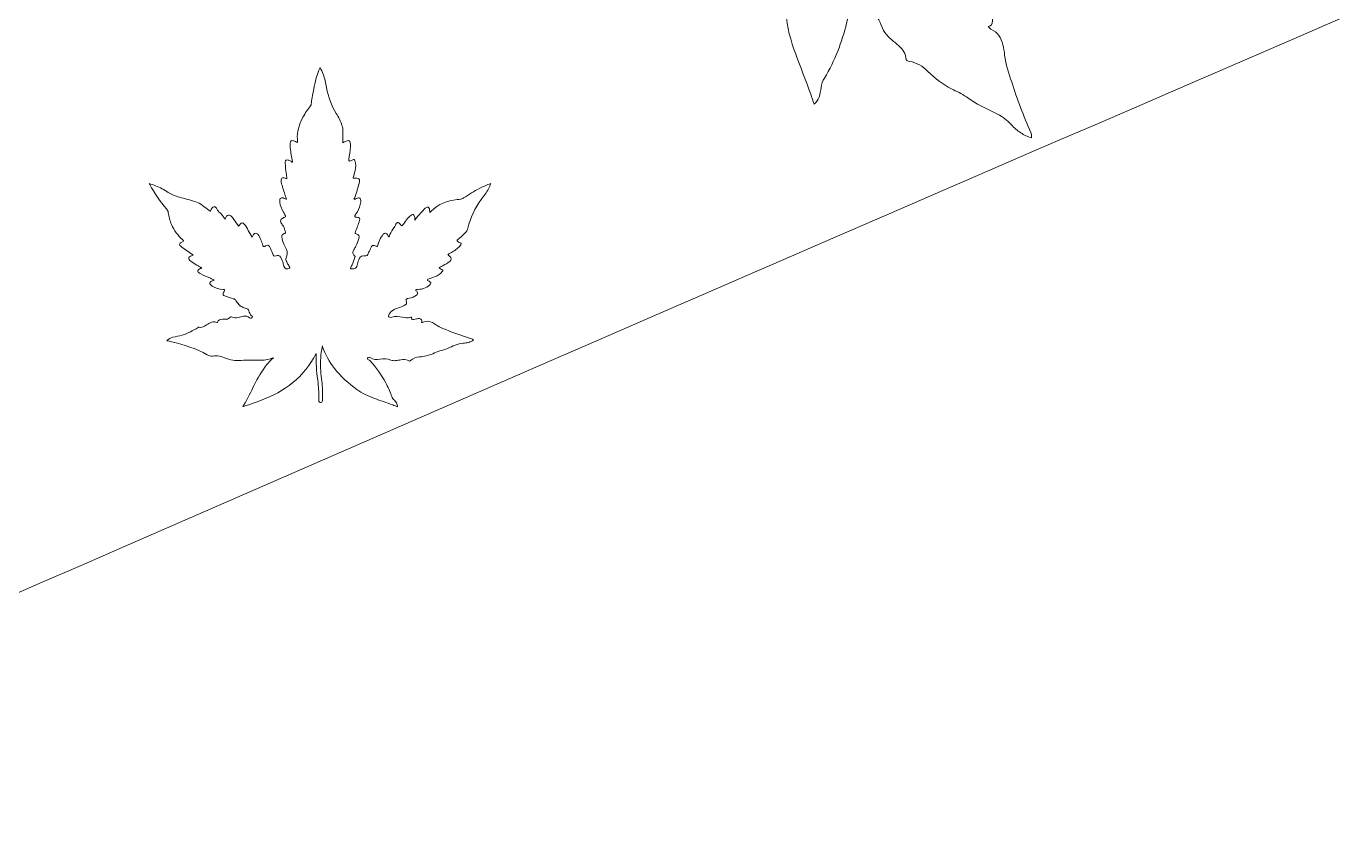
# Model space of a CAD drawing. Extents: x 435 to 1530, y -1168 to -753.
# Drawn here: x 1310.47 to 1355.92, y -856.77 to -828.6 of the extents above; entities that cross this region are included whole.
import ezdxf

# ---------------------------------------------------------------- set-up
doc = ezdxf.new("R2010")
doc.units = 0
doc.header["$MEASUREMENT"] = 0
doc.layers.add('katman 1', color=7, linetype='Continuous')

# ---------------------------------------------------------------- blocks, each defined once
blk = doc.blocks.new('block 2')
at = {"layer": 'katman 1', "lineweight": 0}
for points, knots in [([(1521.388, -755.33), (1431.564, -780.586), (1338.109, -803.653), (1249.27, -829.242), (1249.27, -829.242), (1108.792, -867.432), (1108.792, -867.432), (1108.792, -867.432), (828.002, -943.638), (828.002, -943.638), (767.648, -959.941), (664.507, -997.103), (609.731, -954.091), (568.265, -921.435), (567.624, -868.624), (583.802, -820.334), (587.509, -809.206), (591.359, -798.361), (596.462, -787.973), (596.462, -787.973), (611.609, -758.022), (611.609, -758.022), (606.84, -761.249), (568.366, -806.501), (561.392, -814.627), (548.887, -829.242), (538.776, -843.348), (527.478, -858.154), (486.342, -912.093), (435.301, -1017.025), (480.934, -1082.877), (539.989, -1168.102), (671.319, -1122.98), (755.776, -1087.256), (755.776, -1087.256), (1013.682, -976.161), (1013.682, -976.161), (1071.206, -951.778), (1127.853, -927.664), (1185.462, -902.274), (1214.286, -889.598), (1242.196, -878.038), (1271.06, -865.408), (1327.008, -840.889), (1387.531, -814.518), (1443.373, -791.269), (1450.985, -788.124), (1525.209, -755.426), (1530.031, -754.329), (1527.61, -752.993), (1524.6, -754.419), (1521.388, -755.33)], [0, 0, 0, 0, 1, 1, 1, 2, 2, 2, 3, 3, 3, 4, 4, 4, 5, 5, 5, 6, 6, 6, 7, 7, 7, 8, 8, 8, 9, 9, 9, 10, 10, 10, 11, 11, 11, 12, 12, 12, 13, 13, 13, 14, 14, 14, 15, 15, 15, 16, 16, 16, 17, 17, 17, 17]), ([(1354.892, -825.988), (1354.569, -826.059), (1354.241, -826.085), (1353.912, -826.1), (1353.101, -826.137), (1352.339, -826.353), (1351.615, -826.712), (1351.469, -826.784), (1351.316, -826.801), (1351.16, -826.778), (1350.928, -826.743), (1350.692, -826.739), (1350.462, -826.689), (1350.362, -826.667), (1350.324, -826.711), (1350.34, -826.814), (1350.349, -826.868), (1350.37, -826.919), (1350.388, -826.971), (1350.416, -827.054), (1350.391, -827.098), (1350.304, -827.111), (1350.199, -827.127), (1350.094, -827.11), (1349.989, -827.096), (1349.716, -827.06), (1349.455, -826.974), (1349.201, -826.869), (1349.172, -826.856), (1349.142, -826.845), (1349.109, -826.831), (1349.106, -826.904), (1349.105, -826.972), (1349.098, -827.039), (1349.079, -827.221), (1348.987, -827.297), (1348.806, -827.277), (1348.607, -827.255), (1348.425, -827.175), (1348.243, -827.101), (1348.149, -827.063), (1348.056, -827.023), (1347.966, -826.979), (1347.914, -826.953), (1347.905, -826.975), (1347.902, -827.019), (1347.899, -827.082), (1347.924, -827.139), (1347.943, -827.197), (1347.977, -827.306), (1347.961, -827.331), (1347.847, -827.338), (1347.62, -827.354), (1347.414, -827.281), (1347.22, -827.173), (1347.057, -827.083), (1346.898, -826.987), (1346.736, -826.895), (1346.714, -826.883), (1346.691, -826.855), (1346.659, -826.878), (1346.625, -826.902), (1346.62, -826.936), (1346.629, -826.972), (1346.641, -827.023), (1346.66, -827.072), (1346.674, -827.123), (1346.699, -827.215), (1346.672, -827.255), (1346.574, -827.262), (1346.399, -827.276), (1346.235, -827.234), (1346.08, -827.153), (1345.909, -827.063), (1345.767, -826.936), (1345.631, -826.801), (1345.588, -826.758), (1345.546, -826.715), (1345.498, -826.667), (1345.486, -826.741), (1345.483, -826.808), (1345.459, -826.872), (1345.416, -826.99), (1345.348, -827.033), (1345.23, -826.996), (1345.043, -826.937), (1344.859, -826.876), (1344.716, -826.722), (1344.557, -826.553), (1344.428, -826.576), (1344.319, -826.782), (1344.285, -826.845), (1344.25, -826.851), (1344.189, -826.837), (1343.982, -826.788), (1343.807, -826.674), (1343.628, -826.568), (1343.491, -826.486), (1343.352, -826.406), (1343.196, -826.363), (1343.021, -826.314), (1342.849, -826.326), (1342.678, -826.381), (1342.633, -826.396), (1342.626, -826.42), (1342.636, -826.46), (1342.655, -826.534), (1342.695, -826.6), (1342.758, -826.634), (1343.014, -826.774), (1343.146, -827.014), (1343.274, -827.257), (1343.374, -827.446), (1343.488, -827.622), (1343.686, -827.723), (1343.702, -827.731), (1343.706, -827.74), (1343.704, -827.759), (1343.696, -827.848), (1343.669, -827.879), (1343.593, -827.877), (1343.669, -827.983), (1343.743, -828.087), (1343.859, -828.152), (1343.895, -828.172), (1343.93, -828.197), (1343.961, -828.223), (1344.022, -828.274), (1344.068, -828.334), (1344.063, -828.42), (1344.056, -828.537), (1344.017, -828.588), (1343.905, -828.617), (1343.937, -828.649), (1343.966, -828.682), (1344.005, -828.701), (1344.236, -828.813), (1344.36, -829.005), (1344.421, -829.246), (1344.451, -829.366), (1344.469, -829.487), (1344.482, -829.609), (1344.515, -829.933), (1344.63, -830.235), (1344.728, -830.542), (1344.917, -831.139), (1345.137, -831.726), (1345.392, -832.299), (1345.415, -832.353), (1345.417, -832.372), (1345.414, -832.479), (1345.278, -832.445), (1345.157, -832.383), (1345.043, -832.307), (1344.924, -832.227), (1344.815, -832.135), (1344.719, -832.029), (1344.579, -831.874), (1344.416, -831.746), (1344.228, -831.658), (1343.855, -831.483), (1343.488, -831.298), (1343.15, -831.059), (1342.991, -830.946), (1342.81, -830.868), (1342.636, -830.78), (1342.328, -830.624), (1342.062, -830.411), (1341.815, -830.172), (1341.634, -829.997), (1341.429, -829.861), (1341.17, -829.827), (1341.101, -829.818), (1341.058, -829.785), (1341.049, -829.7), (1341.027, -829.493), (1340.89, -829.354), (1340.74, -829.228), (1340.636, -829.14), (1340.527, -829.059), (1340.43, -828.963), (1340.345, -828.878), (1340.281, -828.78), (1340.236, -828.669), (1340.132, -828.409), (1340, -828.16), (1339.764, -828.001), (1339.522, -827.837), (1339.413, -827.615), (1339.378, -827.339), (1339.371, -827.279), (1339.354, -827.227), (1339.278, -827.222), (1339.164, -827.214), (1339.128, -827.259), (1339.166, -827.367), (1339.181, -827.408), (1339.196, -827.447), (1339.189, -827.494), (1339.082, -828.17), (1338.931, -828.834), (1338.679, -829.473), (1338.552, -829.796), (1338.402, -830.107), (1338.22, -830.403), (1338.157, -830.506), (1338.119, -830.616), (1338.101, -830.734), (1338.083, -830.847), (1338.072, -830.961), (1338.033, -831.069), (1337.998, -831.165), (1337.944, -831.245), (1337.856, -831.31), (1337.817, -831.192), (1337.781, -831.076), (1337.742, -830.962), (1337.581, -830.496), (1337.386, -830.043), (1337.22, -829.579), (1337.051, -829.109), (1336.91, -828.632), (1336.881, -828.13), (1336.837, -827.351), (1336.851, -826.575), (1337.011, -825.808), (1337.141, -825.184), (1337.365, -824.597), (1337.712, -824.06), (1337.72, -824.047), (1337.727, -824.033), (1337.74, -824.009), (1337.578, -824.095), (1337.432, -824.186), (1337.288, -824.28), (1336.846, -824.57), (1336.438, -824.903), (1336.065, -825.276), (1335.885, -825.456), (1335.714, -825.645), (1335.536, -825.827), (1335.237, -826.135), (1334.913, -826.414), (1334.576, -826.679), (1334.489, -826.747), (1334.422, -826.736), (1334.363, -826.651), (1334.327, -826.599), (1334.327, -826.548), (1334.372, -826.502), (1334.397, -826.477), (1334.424, -826.454), (1334.451, -826.432), (1334.776, -826.167), (1335.077, -825.875), (1335.369, -825.573), (1335.823, -825.103), (1336.261, -824.616), (1336.767, -824.198), (1336.836, -824.141), (1336.904, -824.083), (1336.973, -824.026), (1336.744, -824.073), (1336.516, -824.118), (1336.287, -824.151), (1335.331, -824.287), (1334.395, -824.198), (1333.473, -823.921), (1332.638, -823.671), (1331.864, -823.288), (1331.116, -822.846), (1330.871, -822.701), (1330.63, -822.548), (1330.392, -822.393), (1330.383, -822.387), (1330.375, -822.38), (1330.357, -822.366), (1330.398, -822.36), (1330.429, -822.355), (1330.461, -822.35), (1331.033, -822.262), (1331.592, -822.113), (1332.155, -821.981), (1332.735, -821.845), (1333.317, -821.729), (1333.916, -821.718), (1334.162, -821.713), (1334.407, -821.729), (1334.671, -821.761), (1334.588, -821.715), (1334.522, -821.68), (1334.458, -821.641), (1334.179, -821.471), (1333.96, -821.237), (1333.763, -820.983), (1333.507, -820.654), (1333.238, -820.336), (1332.95, -820.033), (1332.65, -819.717), (1332.416, -819.362), (1332.284, -818.943), (1332.229, -818.767), (1332.158, -818.597), (1332.055, -818.442), (1332.011, -818.376), (1331.964, -818.311), (1331.901, -818.262), (1331.745, -818.142), (1331.657, -817.981), (1331.624, -817.792), (1331.452, -816.831), (1331.058, -815.952), (1330.637, -815.083), (1330.587, -814.98), (1330.532, -814.878), (1330.476, -814.769), (1330.669, -814.776), (1330.831, -814.843), (1330.975, -814.954), (1331.161, -815.097), (1331.335, -815.254), (1331.532, -815.383), (1331.91, -815.628), (1332.319, -815.807), (1332.749, -815.936), (1332.779, -815.946), (1332.806, -815.955), (1332.823, -815.985), (1332.894, -816.11), (1333.007, -816.183), (1333.137, -816.232), (1333.264, -816.28), (1333.394, -816.319), (1333.523, -816.363), (1333.731, -816.433), (1333.895, -816.55), (1333.961, -816.772), (1333.969, -816.796), (1333.979, -816.797), (1333.999, -816.791), (1334.176, -816.737), (1334.303, -816.817), (1334.414, -816.945), (1334.479, -817.02), (1334.536, -817.1), (1334.607, -817.169), (1334.688, -817.248), (1334.78, -817.295), (1334.896, -817.285), (1334.949, -817.281), (1334.988, -817.304), (1334.998, -817.357), (1335.032, -817.542), (1335.151, -817.663), (1335.294, -817.768), (1335.404, -817.849), (1335.519, -817.921), (1335.62, -818.013), (1335.749, -818.129), (1335.823, -818.269), (1335.822, -818.446), (1335.822, -818.49), (1335.823, -818.539), (1335.873, -818.557), (1335.932, -818.579), (1335.99, -818.56), (1336.046, -818.54), (1336.065, -818.533), (1336.052, -818.518), (1336.047, -818.507), (1336.005, -818.408), (1336.033, -818.318), (1336.083, -818.231), (1336.116, -818.174), (1336.151, -818.119), (1336.183, -818.061), (1336.233, -817.971), (1336.236, -817.878), (1336.194, -817.783), (1336.148, -817.683), (1336.108, -817.581), (1336.077, -817.476), (1336.046, -817.376), (1336.037, -817.273), (1336.059, -817.171), (1336.086, -817.051), (1336.113, -816.93), (1336.146, -816.812), (1336.169, -816.73), (1336.168, -816.65), (1336.13, -816.575), (1336.037, -816.391), (1335.977, -816.194), (1335.892, -816.006), (1335.808, -815.822), (1335.857, -815.731), (1336.058, -815.695), (1336.079, -815.691), (1336.101, -815.688), (1336.123, -815.685), (1336.225, -815.669), (1336.244, -815.626), (1336.177, -815.545), (1335.982, -815.312), (1335.882, -815.04), (1335.843, -814.742), (1335.835, -814.683), (1335.832, -814.624), (1335.84, -814.565), (1335.855, -814.46), (1335.915, -814.417), (1336.02, -814.438), (1336.114, -814.457), (1336.194, -814.51), (1336.287, -814.56), (1336.255, -814.454), (1336.226, -814.356), (1336.196, -814.259), (1336.119, -814.007), (1336.041, -813.756), (1335.988, -813.498), (1335.972, -813.419), (1335.959, -813.338), (1335.972, -813.257), (1335.989, -813.159), (1336.046, -813.123), (1336.143, -813.149), (1336.226, -813.171), (1336.294, -813.222), (1336.376, -813.271), (1336.35, -813.115), (1336.325, -812.968), (1336.302, -812.822), (1336.275, -812.648), (1336.248, -812.475), (1336.24, -812.299), (1336.237, -812.235), (1336.237, -812.172), (1336.254, -812.109), (1336.279, -812.015), (1336.337, -811.98), (1336.432, -812.005), (1336.532, -812.031), (1336.613, -812.093), (1336.699, -812.148), (1336.713, -812.122), (1336.702, -812.096), (1336.699, -812.072), (1336.646, -811.713), (1336.638, -811.35), (1336.609, -810.989), (1336.607, -810.961), (1336.609, -810.932), (1336.613, -810.904), (1336.625, -810.831), (1336.672, -810.797), (1336.75, -810.803), (1336.818, -810.809), (1336.881, -810.835), (1336.943, -810.864), (1337.045, -810.912), (1337.082, -810.891), (1337.082, -810.78), (1337.081, -810.294), (1337.202, -809.838), (1337.416, -809.404), (1337.557, -809.117), (1337.74, -808.857), (1337.955, -808.621), (1338.029, -808.54), (1338.058, -808.447), (1338.076, -808.344), (1338.205, -807.607), (1338.385, -806.885), (1338.675, -806.193), (1338.683, -806.173), (1338.693, -806.153), (1338.706, -806.125), (1338.781, -806.28), (1338.837, -806.434), (1338.887, -806.589), (1338.998, -806.935), (1339.07, -807.29), (1339.116, -807.649), (1339.155, -807.957), (1339.25, -808.244), (1339.382, -808.524), (1339.564, -808.908), (1339.736, -809.297), (1339.913, -809.684), (1339.996, -809.867), (1340.017, -810.064), (1340.023, -810.262), (1340.029, -810.47), (1340.06, -810.677), (1340.047, -810.886), (1340.042, -810.974), (1340.067, -810.988), (1340.155, -810.972), (1340.246, -810.956), (1340.337, -810.939), (1340.43, -810.957), (1340.529, -810.976), (1340.569, -811.03), (1340.557, -811.13), (1340.547, -811.211), (1340.515, -811.287), (1340.487, -811.363), (1340.453, -811.452), (1340.432, -811.54), (1340.451, -811.638), (1340.471, -811.742), (1340.437, -811.843), (1340.409, -811.942), (1340.384, -812.033), (1340.359, -812.123), (1340.331, -812.219), (1340.418, -812.204), (1340.495, -812.187), (1340.574, -812.186), (1340.722, -812.184), (1340.794, -812.251), (1340.797, -812.4), (1340.799, -812.522), (1340.775, -812.64), (1340.748, -812.758), (1340.703, -812.957), (1340.645, -813.153), (1340.586, -813.357), (1340.647, -813.354), (1340.705, -813.348), (1340.762, -813.347), (1340.948, -813.344), (1341.002, -813.402), (1340.975, -813.586), (1340.947, -813.772), (1340.877, -813.946), (1340.812, -814.121), (1340.745, -814.301), (1340.675, -814.481), (1340.604, -814.666), (1340.677, -814.649), (1340.745, -814.625), (1340.817, -814.62), (1340.982, -814.609), (1341.06, -814.691), (1341.038, -814.855), (1341.015, -815.018), (1340.941, -815.164), (1340.87, -815.31), (1340.808, -815.438), (1340.747, -815.566), (1340.655, -815.677), (1340.594, -815.75), (1340.606, -815.801), (1340.687, -815.85), (1340.727, -815.876), (1340.773, -815.893), (1340.817, -815.912), (1340.89, -815.945), (1340.917, -815.989), (1340.908, -816.068), (1340.899, -816.146), (1340.868, -816.217), (1340.833, -816.285), (1340.754, -816.434), (1340.712, -816.6), (1340.607, -816.736), (1340.565, -816.791), (1340.578, -816.852), (1340.622, -816.906), (1340.657, -816.949), (1340.701, -816.982), (1340.748, -817.01), (1340.821, -817.054), (1340.847, -817.118), (1340.84, -817.199), (1340.825, -817.364), (1340.747, -817.504), (1340.662, -817.64), (1340.603, -817.735), (1340.534, -817.824), (1340.473, -817.917), (1340.336, -818.126), (1340.439, -818.241), (1340.639, -818.345), (1340.668, -818.36), (1340.672, -818.335), (1340.678, -818.318), (1340.718, -818.218), (1340.757, -818.118), (1340.796, -818.018), (1340.833, -817.922), (1340.868, -817.825), (1340.927, -817.74), (1340.961, -817.691), (1341.003, -817.658), (1341.063, -817.645), (1341.293, -817.596), (1341.456, -817.46), (1341.563, -817.253), (1341.63, -817.123), (1341.681, -816.985), (1341.736, -816.849), (1341.81, -816.665), (1341.944, -816.524), (1342.066, -816.376), (1342.14, -816.285), (1342.22, -816.28), (1342.326, -816.334), (1342.355, -816.348), (1342.381, -816.369), (1342.41, -816.385), (1342.464, -816.415), (1342.502, -816.407), (1342.528, -816.35), (1342.566, -816.268), (1342.611, -816.195), (1342.675, -816.128), (1342.738, -816.063), (1342.752, -815.967), (1342.776, -815.881), (1342.801, -815.79), (1342.819, -815.697), (1342.864, -815.613), (1342.927, -815.497), (1343.01, -815.46), (1343.138, -815.492), (1343.215, -815.511), (1343.288, -815.544), (1343.352, -815.59), (1343.402, -815.626), (1343.419, -815.61), (1343.447, -815.564), (1343.503, -815.473), (1343.534, -815.373), (1343.569, -815.274), (1343.66, -815.012), (1343.789, -814.772), (1343.979, -814.568), (1344.025, -814.518), (1344.075, -814.471), (1344.137, -814.441), (1344.228, -814.397), (1344.296, -814.419), (1344.349, -814.504), (1344.403, -814.589), (1344.406, -814.693), (1344.457, -814.778), (1344.462, -814.785), (1344.466, -814.793), (1344.474, -814.808), (1344.544, -814.695), (1344.61, -814.586), (1344.679, -814.479), (1344.848, -814.213), (1345.007, -813.94), (1345.195, -813.686), (1345.233, -813.635), (1345.279, -813.591), (1345.334, -813.557), (1345.418, -813.504), (1345.49, -813.516), (1345.555, -813.592), (1345.585, -813.628), (1345.607, -813.668), (1345.624, -813.711), (1345.64, -813.752), (1345.656, -813.793), (1345.674, -813.841), (1345.772, -813.739), (1345.865, -813.638), (1345.961, -813.541), (1346.147, -813.354), (1346.313, -813.149), (1346.507, -812.97), (1346.522, -812.957), (1346.537, -812.944), (1346.554, -812.934), (1346.665, -812.866), (1346.748, -812.888), (1346.81, -813.003), (1346.848, -813.073), (1346.867, -813.15), (1346.889, -813.226), (1346.898, -813.257), (1346.879, -813.275), (1346.871, -813.299), (1346.863, -813.32), (1346.865, -813.337), (1346.886, -813.349), (1346.906, -813.359), (1346.919, -813.349), (1346.931, -813.334), (1347.146, -813.059), (1347.38, -812.8), (1347.618, -812.545), (1347.701, -812.455), (1347.787, -812.367), (1347.894, -812.302), (1348.026, -812.223), (1348.129, -812.253), (1348.193, -812.394), (1348.234, -812.486), (1348.249, -812.586), (1348.271, -812.694), (1348.339, -812.636), (1348.404, -812.588), (1348.462, -812.532), (1348.858, -812.148), (1349.347, -811.948), (1349.871, -811.819), (1350.226, -811.732), (1350.586, -811.68), (1350.952, -811.686), (1351.074, -811.687), (1351.172, -811.628), (1351.266, -811.564), (1351.559, -811.365), (1351.871, -811.2), (1352.18, -811.028), (1352.61, -810.789), (1353.053, -810.579), (1353.519, -810.419), (1353.582, -810.398), (1353.647, -810.377), (1353.722, -810.353), (1353.656, -810.539), (1353.572, -810.704), (1353.479, -810.864), (1353.302, -811.165), (1353.083, -811.438), (1352.865, -811.709), (1352.422, -812.258), (1352.059, -812.85), (1351.841, -813.526), (1351.739, -813.843), (1351.618, -814.154), (1351.433, -814.435), (1351.339, -814.577), (1351.231, -814.706), (1351.1, -814.815), (1350.892, -814.987), (1350.686, -815.162), (1350.478, -815.337), (1350.496, -815.363), (1350.525, -815.361), (1350.548, -815.369), (1350.634, -815.397), (1350.719, -815.427), (1350.793, -815.48), (1350.904, -815.56), (1350.916, -815.653), (1350.833, -815.761), (1350.772, -815.838), (1350.697, -815.899), (1350.617, -815.953), (1350.343, -816.139), (1350.066, -816.322), (1349.79, -816.504), (1349.702, -816.563), (1349.699, -816.6), (1349.789, -816.659), (1349.842, -816.694), (1349.905, -816.71), (1349.964, -816.733), (1350.061, -816.771), (1350.073, -816.809), (1350.02, -816.898), (1349.881, -817.13), (1349.67, -817.281), (1349.437, -817.405), (1349.285, -817.485), (1349.129, -817.553), (1348.972, -817.622), (1348.932, -817.64), (1348.929, -817.654), (1348.959, -817.686), (1349.012, -817.744), (1349.065, -817.804), (1349.111, -817.868), (1349.195, -817.984), (1349.176, -818.077), (1349.056, -818.157), (1348.867, -818.284), (1348.659, -818.372), (1348.449, -818.457), (1348.263, -818.533), (1348.075, -818.606), (1347.887, -818.678), (1347.845, -818.694), (1347.799, -818.701), (1347.752, -818.713), (1347.792, -818.761), (1347.833, -818.796), (1347.888, -818.818), (1347.945, -818.84), (1348, -818.868), (1348.046, -818.91), (1348.112, -818.972), (1348.119, -819.03), (1348.064, -819.102), (1347.98, -819.213), (1347.861, -819.281), (1347.741, -819.346), (1347.507, -819.471), (1347.253, -819.524), (1346.991, -819.552), (1346.943, -819.557), (1346.895, -819.56), (1346.848, -819.571), (1346.786, -819.585), (1346.771, -819.617), (1346.793, -819.678), (1346.808, -819.722), (1346.835, -819.76), (1346.861, -819.798), (1346.951, -819.923), (1346.928, -820.009), (1346.783, -820.072), (1346.505, -820.192), (1346.222, -820.297), (1345.932, -820.384), (1345.823, -820.417), (1345.824, -820.418), (1345.863, -820.522), (1345.935, -820.709), (1345.883, -820.834), (1345.696, -820.906), (1345.51, -820.978), (1345.323, -821.046), (1345.134, -821.111), (1345.034, -821.146), (1344.927, -821.144), (1344.823, -821.159), (1344.686, -821.179), (1344.568, -821.227), (1344.52, -821.374), (1344.506, -821.418), (1344.496, -821.464), (1344.498, -821.51), (1344.501, -821.566), (1344.472, -821.593), (1344.425, -821.612), (1344.239, -821.684), (1344.047, -821.738), (1343.857, -821.797), (1343.762, -821.826), (1343.667, -821.852), (1343.572, -821.878), (1343.542, -821.886), (1343.528, -821.895), (1343.556, -821.924), (1343.603, -821.973), (1343.644, -822.028), (1343.694, -822.074), (1343.779, -822.153), (1343.881, -822.173), (1343.994, -822.144), (1344.127, -822.109), (1344.243, -822.035), (1344.368, -821.983), (1344.406, -821.966), (1344.445, -821.95), (1344.484, -821.937), (1344.729, -821.856), (1344.917, -821.925), (1345.053, -822.146), (1345.106, -822.231), (1345.126, -822.239), (1345.218, -822.2), (1345.307, -822.162), (1345.395, -822.131), (1345.496, -822.132), (1345.568, -822.132), (1345.634, -822.094), (1345.702, -822.067), (1345.939, -821.975), (1346.043, -822.03), (1346.1, -822.28), (1346.124, -822.386), (1346.137, -822.388), (1346.241, -822.341), (1346.481, -822.232), (1346.729, -822.145), (1346.994, -822.117), (1347.068, -822.109), (1347.143, -822.107), (1347.216, -822.128), (1347.303, -822.154), (1347.345, -822.215), (1347.339, -822.306), (1347.333, -822.393), (1347.291, -822.468), (1347.255, -822.558), (1347.326, -822.543), (1347.389, -822.53), (1347.451, -822.516), (1347.656, -822.469), (1347.86, -822.415), (1348.074, -822.422), (1348.136, -822.424), (1348.193, -822.395), (1348.252, -822.378), (1348.309, -822.362), (1348.366, -822.343), (1348.426, -822.344), (1348.502, -822.346), (1348.548, -822.387), (1348.557, -822.463), (1348.567, -822.541), (1348.548, -822.616), (1348.53, -822.691), (1348.509, -822.773), (1348.524, -822.796), (1348.61, -822.793), (1348.735, -822.788), (1348.859, -822.776), (1348.984, -822.769), (1349.153, -822.759), (1349.322, -822.756), (1349.491, -822.777), (1349.547, -822.785), (1349.604, -822.796), (1349.656, -822.819), (1349.746, -822.86), (1349.769, -822.925), (1349.721, -823.012), (1349.676, -823.094), (1349.609, -823.157), (1349.539, -823.218), (1349.531, -823.225), (1349.524, -823.231), (1349.502, -823.249), (1349.623, -823.25), (1349.727, -823.25), (1349.831, -823.251), (1350.09, -823.252), (1350.349, -823.246), (1350.608, -823.268), (1350.658, -823.272), (1350.708, -823.281), (1350.756, -823.295), (1350.904, -823.339), (1350.933, -823.424), (1350.847, -823.552), (1350.798, -823.623), (1350.733, -823.679), (1350.665, -823.74), (1350.711, -823.761), (1350.758, -823.762), (1350.802, -823.766), (1351.57, -823.832), (1352.2, -824.183), (1352.744, -824.709), (1352.801, -824.764), (1352.858, -824.819), (1352.914, -824.874), (1352.978, -824.936), (1353.059, -824.963), (1353.141, -824.989), (1353.595, -825.133), (1354.046, -825.282), (1354.487, -825.464), (1354.764, -825.579), (1355.033, -825.711), (1355.3, -825.87), (1355.162, -825.925), (1355.027, -825.959), (1354.892, -825.988)], [0, 0, 0, 0, 1, 1, 1, 2, 2, 2, 3, 3, 3, 4, 4, 4, 5, 5, 5, 6, 6, 6, 7, 7, 7, 8, 8, 8, 9, 9, 9, 10, 10, 10, 11, 11, 11, 12, 12, 12, 13, 13, 13, 14, 14, 14, 15, 15, 15, 16, 16, 16, 17, 17, 17, 18, 18, 18, 19, 19, 19, 20, 20, 20, 21, 21, 21, 22, 22, 22, 23, 23, 23, 24, 24, 24, 25, 25, 25, 26, 26, 26, 27, 27, 27, 28, 28, 28, 29, 29, 29, 30, 30, 30, 31, 31, 31, 32, 32, 32, 33, 33, 33, 34, 34, 34, 35, 35, 35, 36, 36, 36, 37, 37, 37, 38, 38, 38, 39, 39, 39, 40, 40, 40, 41, 41, 41, 42, 42, 42, 43, 43, 43, 44, 44, 44, 45, 45, 45, 46, 46, 46, 47, 47, 47, 48, 48, 48, 49, 49, 49, 50, 50, 50, 51, 51, 51, 52, 52, 52, 53, 53, 53, 54, 54, 54, 55, 55, 55, 56, 56, 56, 57, 57, 57, 58, 58, 58, 59, 59, 59, 60, 60, 60, 61, 61, 61, 62, 62, 62, 63, 63, 63, 64, 64, 64, 65, 65, 65, 66, 66, 66, 67, 67, 67, 68, 68, 68, 69, 69, 69, 70, 70, 70, 71, 71, 71, 72, 72, 72, 73, 73, 73, 74, 74, 74, 75, 75, 75, 76, 76, 76, 77, 77, 77, 78, 78, 78, 79, 79, 79, 80, 80, 80, 81, 81, 81, 82, 82, 82, 83, 83, 83, 84, 84, 84, 85, 85, 85, 86, 86, 86, 87, 87, 87, 88, 88, 88, 89, 89, 89, 90, 90, 90, 91, 91, 91, 92, 92, 92, 93, 93, 93, 94, 94, 94, 95, 95, 95, 96, 96, 96, 97, 97, 97, 98, 98, 98, 99, 99, 99, 100, 100, 100, 101, 101, 101, 102, 102, 102, 103, 103, 103, 104, 104, 104, 105, 105, 105, 106, 106, 106, 107, 107, 107, 108, 108, 108, 109, 109, 109, 110, 110, 110, 111, 111, 111, 112, 112, 112, 113, 113, 113, 114, 114, 114, 115, 115, 115, 116, 116, 116, 117, 117, 117, 118, 118, 118, 119, 119, 119, 120, 120, 120, 121, 121, 121, 122, 122, 122, 123, 123, 123, 124, 124, 124, 125, 125, 125, 126, 126, 126, 127, 127, 127, 128, 128, 128, 129, 129, 129, 130, 130, 130, 131, 131, 131, 132, 132, 132, 133, 133, 133, 134, 134, 134, 135, 135, 135, 136, 136, 136, 137, 137, 137, 138, 138, 138, 139, 139, 139, 140, 140, 140, 141, 141, 141, 142, 142, 142, 143, 143, 143, 144, 144, 144, 145, 145, 145, 146, 146, 146, 147, 147, 147, 148, 148, 148, 149, 149, 149, 150, 150, 150, 151, 151, 151, 152, 152, 152, 153, 153, 153, 154, 154, 154, 155, 155, 155, 156, 156, 156, 157, 157, 157, 158, 158, 158, 159, 159, 159, 160, 160, 160, 161, 161, 161, 162, 162, 162, 163, 163, 163, 164, 164, 164, 165, 165, 165, 166, 166, 166, 167, 167, 167, 168, 168, 168, 169, 169, 169, 170, 170, 170, 171, 171, 171, 172, 172, 172, 173, 173, 173, 174, 174, 174, 175, 175, 175, 176, 176, 176, 177, 177, 177, 178, 178, 178, 179, 179, 179, 180, 180, 180, 181, 181, 181, 182, 182, 182, 183, 183, 183, 184, 184, 184, 185, 185, 185, 186, 186, 186, 187, 187, 187, 188, 188, 188, 189, 189, 189, 190, 190, 190, 191, 191, 191, 192, 192, 192, 193, 193, 193, 194, 194, 194, 195, 195, 195, 196, 196, 196, 197, 197, 197, 198, 198, 198, 199, 199, 199, 200, 200, 200, 201, 201, 201, 202, 202, 202, 203, 203, 203, 204, 204, 204, 205, 205, 205, 206, 206, 206, 207, 207, 207, 208, 208, 208, 209, 209, 209, 210, 210, 210, 211, 211, 211, 212, 212, 212, 213, 213, 213, 214, 214, 214, 215, 215, 215, 216, 216, 216, 217, 217, 217, 218, 218, 218, 219, 219, 219, 220, 220, 220, 221, 221, 221, 222, 222, 222, 223, 223, 223, 224, 224, 224, 225, 225, 225, 226, 226, 226, 227, 227, 227, 228, 228, 228, 229, 229, 229, 230, 230, 230, 231, 231, 231, 232, 232, 232, 233, 233, 233, 234, 234, 234, 235, 235, 235, 236, 236, 236, 237, 237, 237, 238, 238, 238, 239, 239, 239, 240, 240, 240, 241, 241, 241, 242, 242, 242, 243, 243, 243, 244, 244, 244, 245, 245, 245, 246, 246, 246, 247, 247, 247, 248, 248, 248, 249, 249, 249, 250, 250, 250, 251, 251, 251, 252, 252, 252, 253, 253, 253, 254, 254, 254, 255, 255, 255, 256, 256, 256, 257, 257, 257, 258, 258, 258, 259, 259, 259, 260, 260, 260, 261, 261, 261, 262, 262, 262, 263, 263, 263, 264, 264, 264, 265, 265, 265, 266, 266, 266, 267, 267, 267, 268, 268, 268, 269, 269, 269, 270, 270, 270, 271, 271, 271, 272, 272, 272, 273, 273, 273, 274, 274, 274, 275, 275, 275, 276, 276, 276, 277, 277, 277, 278, 278, 278, 279, 279, 279, 280, 280, 280, 281, 281, 281, 282, 282, 282, 283, 283, 283, 284, 284, 284, 285, 285, 285, 286, 286, 286, 287, 287, 287, 288, 288, 288, 289, 289, 289, 290, 290, 290, 291, 291, 291, 292, 292, 292, 293, 293, 293, 294, 294, 294, 295, 295, 295, 296, 296, 296, 297, 297, 297, 298, 298, 298, 299, 299, 299, 300, 300, 300, 301, 301, 301, 302, 302, 302, 303, 303, 303, 304, 304, 304, 305, 305, 305, 306, 306, 306, 307, 307, 307, 308, 308, 308, 309, 309, 309, 310, 310, 310, 311, 311, 311, 312, 312, 312, 313, 313, 313, 314, 314, 314, 315, 315, 315, 316, 316, 316, 317, 317, 317, 318, 318, 318, 319, 319, 319, 320, 320, 320, 321, 321, 321, 322, 322, 322, 323, 323, 323, 323]), ([(1326.542, -834.249), (1326.471, -834.384), (1326.383, -834.507), (1326.291, -834.627), (1326.064, -834.924), (1325.915, -835.256), (1325.827, -835.617), (1325.81, -835.69), (1325.77, -835.749), (1325.716, -835.797), (1325.635, -835.869), (1325.564, -835.951), (1325.478, -836.017), (1325.441, -836.046), (1325.445, -836.072), (1325.486, -836.097), (1325.507, -836.11), (1325.532, -836.117), (1325.555, -836.126), (1325.593, -836.141), (1325.601, -836.163), (1325.58, -836.197), (1325.554, -836.239), (1325.517, -836.271), (1325.481, -836.304), (1325.388, -836.389), (1325.28, -836.456), (1325.168, -836.514), (1325.155, -836.521), (1325.142, -836.528), (1325.128, -836.536), (1325.152, -836.558), (1325.176, -836.579), (1325.197, -836.601), (1325.256, -836.661), (1325.255, -836.716), (1325.195, -836.774), (1325.128, -836.838), (1325.046, -836.878), (1324.966, -836.921), (1324.925, -836.942), (1324.884, -836.963), (1324.841, -836.982), (1324.817, -836.993), (1324.822, -837.002), (1324.837, -837.016), (1324.858, -837.036), (1324.885, -837.044), (1324.911, -837.055), (1324.96, -837.075), (1324.964, -837.088), (1324.933, -837.13), (1324.871, -837.215), (1324.784, -837.266), (1324.689, -837.302), (1324.609, -837.333), (1324.528, -837.361), (1324.448, -837.39), (1324.437, -837.395), (1324.42, -837.394), (1324.419, -837.412), (1324.417, -837.431), (1324.428, -837.443), (1324.443, -837.451), (1324.465, -837.461), (1324.488, -837.469), (1324.509, -837.48), (1324.549, -837.498), (1324.555, -837.52), (1324.529, -837.556), (1324.482, -837.622), (1324.419, -837.667), (1324.344, -837.698), (1324.262, -837.732), (1324.175, -837.744), (1324.087, -837.752), (1324.06, -837.754), (1324.032, -837.756), (1324.001, -837.759), (1324.023, -837.785), (1324.046, -837.806), (1324.062, -837.833), (1324.09, -837.883), (1324.086, -837.92), (1324.038, -837.951), (1323.961, -837.999), (1323.885, -838.046), (1323.789, -838.051), (1323.682, -838.057), (1323.652, -838.109), (1323.692, -838.208), (1323.705, -838.239), (1323.696, -838.253), (1323.673, -838.27), (1323.595, -838.329), (1323.503, -838.357), (1323.413, -838.388), (1323.343, -838.413), (1323.274, -838.438), (1323.212, -838.48), (1323.143, -838.527), (1323.097, -838.591), (1323.066, -838.668), (1323.057, -838.688), (1323.064, -838.698), (1323.081, -838.706), (1323.112, -838.721), (1323.148, -838.726), (1323.178, -838.715), (1323.304, -838.666), (1323.427, -838.69), (1323.551, -838.717), (1323.647, -838.738), (1323.742, -838.75), (1323.837, -838.71), (1323.844, -838.707), (1323.849, -838.708), (1323.855, -838.714), (1323.884, -838.743), (1323.886, -838.762), (1323.863, -838.788), (1323.923, -838.793), (1323.982, -838.798), (1324.039, -838.776), (1324.057, -838.769), (1324.076, -838.764), (1324.094, -838.761), (1324.13, -838.755), (1324.165, -838.756), (1324.194, -838.783), (1324.233, -838.821), (1324.239, -838.849), (1324.216, -838.897), (1324.237, -838.896), (1324.257, -838.895), (1324.276, -838.887), (1324.383, -838.839), (1324.488, -838.852), (1324.591, -838.902), (1324.642, -838.927), (1324.69, -838.956), (1324.737, -838.988), (1324.861, -839.072), (1325.001, -839.121), (1325.138, -839.177), (1325.405, -839.287), (1325.676, -839.383), (1325.954, -839.463), (1325.98, -839.471), (1325.987, -839.476), (1326.024, -839.509), (1325.971, -839.547), (1325.914, -839.571), (1325.853, -839.589), (1325.79, -839.607), (1325.725, -839.618), (1325.659, -839.62), (1325.563, -839.624), (1325.47, -839.643), (1325.383, -839.684), (1325.211, -839.763), (1325.038, -839.838), (1324.853, -839.886), (1324.766, -839.909), (1324.685, -839.949), (1324.603, -839.985), (1324.456, -840.047), (1324.303, -840.077), (1324.145, -840.094), (1324.031, -840.106), (1323.922, -840.138), (1323.833, -840.219), (1323.81, -840.24), (1323.785, -840.246), (1323.753, -840.224), (1323.673, -840.17), (1323.584, -840.178), (1323.495, -840.193), (1323.433, -840.204), (1323.372, -840.218), (1323.31, -840.224), (1323.255, -840.229), (1323.201, -840.222), (1323.149, -840.205), (1323.026, -840.165), (1322.899, -840.138), (1322.774, -840.174), (1322.644, -840.211), (1322.534, -840.183), (1322.426, -840.114), (1322.403, -840.099), (1322.38, -840.089), (1322.356, -840.114), (1322.319, -840.152), (1322.324, -840.178), (1322.373, -840.197), (1322.392, -840.204), (1322.411, -840.21), (1322.425, -840.226), (1322.631, -840.464), (1322.821, -840.714), (1322.971, -840.992), (1323.047, -841.132), (1323.113, -841.277), (1323.163, -841.429), (1323.181, -841.481), (1323.208, -841.527), (1323.244, -841.569), (1323.279, -841.608), (1323.316, -841.646), (1323.342, -841.692), (1323.366, -841.732), (1323.378, -841.775), (1323.375, -841.825), (1323.322, -841.804), (1323.27, -841.783), (1323.218, -841.763), (1323.007, -841.681), (1322.789, -841.616), (1322.576, -841.537), (1322.361, -841.457), (1322.151, -841.366), (1321.966, -841.228), (1321.679, -841.013), (1321.41, -840.778), (1321.186, -840.495), (1321.005, -840.264), (1320.865, -840.011), (1320.778, -839.73), (1320.776, -839.724), (1320.773, -839.717), (1320.769, -839.705), (1320.751, -839.788), (1320.74, -839.866), (1320.73, -839.945), (1320.702, -840.186), (1320.698, -840.428), (1320.719, -840.671), (1320.729, -840.787), (1320.745, -840.903), (1320.757, -841.02), (1320.777, -841.216), (1320.779, -841.413), (1320.772, -841.61), (1320.771, -841.661), (1320.747, -841.681), (1320.7, -841.677), (1320.671, -841.674), (1320.653, -841.659), (1320.65, -841.63), (1320.649, -841.614), (1320.648, -841.597), (1320.649, -841.581), (1320.651, -841.388), (1320.638, -841.196), (1320.618, -841.004), (1320.586, -840.704), (1320.545, -840.406), (1320.547, -840.104), (1320.547, -840.063), (1320.547, -840.022), (1320.547, -839.981), (1320.496, -840.075), (1320.445, -840.169), (1320.388, -840.259), (1320.153, -840.636), (1319.845, -840.94), (1319.475, -841.183), (1319.139, -841.403), (1318.775, -841.562), (1318.398, -841.694), (1318.275, -841.738), (1318.15, -841.778), (1318.024, -841.816), (1318.02, -841.817), (1318.015, -841.818), (1318.004, -841.82), (1318.015, -841.804), (1318.022, -841.791), (1318.03, -841.779), (1318.168, -841.551), (1318.281, -841.31), (1318.401, -841.072), (1318.525, -840.828), (1318.656, -840.589), (1318.829, -840.374), (1318.901, -840.286), (1318.979, -840.205), (1319.068, -840.121), (1319.028, -840.137), (1318.995, -840.15), (1318.963, -840.161), (1318.821, -840.208), (1318.673, -840.216), (1318.526, -840.211), (1318.334, -840.204), (1318.142, -840.204), (1317.95, -840.216), (1317.75, -840.228), (1317.556, -840.205), (1317.369, -840.128), (1317.291, -840.095), (1317.21, -840.07), (1317.125, -840.061), (1317.088, -840.057), (1317.052, -840.053), (1317.016, -840.061), (1316.927, -840.081), (1316.845, -840.064), (1316.768, -840.02), (1316.379, -839.796), (1315.953, -839.675), (1315.522, -839.566), (1315.47, -839.553), (1315.419, -839.542), (1315.363, -839.53), (1315.423, -839.463), (1315.495, -839.426), (1315.576, -839.409), (1315.682, -839.385), (1315.789, -839.371), (1315.892, -839.339), (1316.091, -839.279), (1316.274, -839.188), (1316.448, -839.074), (1316.46, -839.066), (1316.471, -839.06), (1316.487, -839.063), (1316.551, -839.075), (1316.611, -839.056), (1316.666, -839.025), (1316.721, -838.995), (1316.773, -838.96), (1316.827, -838.928), (1316.913, -838.876), (1317.003, -838.852), (1317.101, -838.894), (1317.111, -838.899), (1317.115, -838.896), (1317.118, -838.887), (1317.152, -838.808), (1317.218, -838.788), (1317.296, -838.786), (1317.341, -838.786), (1317.386, -838.789), (1317.432, -838.785), (1317.484, -838.779), (1317.527, -838.761), (1317.558, -838.717), (1317.572, -838.697), (1317.592, -838.69), (1317.614, -838.703), (1317.689, -838.745), (1317.767, -838.739), (1317.846, -838.72), (1317.907, -838.705), (1317.967, -838.686), (1318.029, -838.677), (1318.108, -838.666), (1318.179, -838.682), (1318.241, -838.734), (1318.256, -838.748), (1318.274, -838.762), (1318.295, -838.749), (1318.32, -838.735), (1318.331, -838.709), (1318.34, -838.683), (1318.344, -838.675), (1318.334, -838.675), (1318.329, -838.673), (1318.282, -838.659), (1318.258, -838.622), (1318.243, -838.579), (1318.232, -838.551), (1318.223, -838.522), (1318.212, -838.493), (1318.195, -838.449), (1318.164, -838.421), (1318.118, -838.408), (1318.069, -838.394), (1318.021, -838.378), (1317.975, -838.358), (1317.93, -838.339), (1317.892, -838.312), (1317.862, -838.273), (1317.828, -838.228), (1317.793, -838.183), (1317.761, -838.137), (1317.739, -838.104), (1317.711, -838.081), (1317.673, -838.072), (1317.581, -838.051), (1317.493, -838.013), (1317.402, -837.988), (1317.313, -837.963), (1317.295, -837.919), (1317.342, -837.837), (1317.347, -837.829), (1317.352, -837.82), (1317.357, -837.811), (1317.382, -837.771), (1317.372, -837.751), (1317.324, -837.751), (1317.184, -837.751), (1317.059, -837.706), (1316.943, -837.631), (1316.92, -837.616), (1316.898, -837.6), (1316.879, -837.58), (1316.847, -837.543), (1316.849, -837.509), (1316.888, -837.478), (1316.922, -837.451), (1316.964, -837.439), (1317.01, -837.421), (1316.963, -837.4), (1316.92, -837.382), (1316.877, -837.363), (1316.765, -837.316), (1316.654, -837.269), (1316.547, -837.212), (1316.514, -837.194), (1316.482, -837.175), (1316.457, -837.146), (1316.428, -837.111), (1316.432, -837.08), (1316.47, -837.054), (1316.502, -837.031), (1316.54, -837.022), (1316.582, -837.008), (1316.519, -836.971), (1316.46, -836.936), (1316.402, -836.901), (1316.333, -836.859), (1316.264, -836.817), (1316.199, -836.768), (1316.176, -836.75), (1316.154, -836.731), (1316.137, -836.707), (1316.111, -836.67), (1316.116, -836.639), (1316.153, -836.613), (1316.191, -836.586), (1316.237, -836.576), (1316.282, -836.562), (1316.277, -836.549), (1316.265, -836.545), (1316.255, -836.539), (1316.113, -836.452), (1315.983, -836.347), (1315.847, -836.25), (1315.837, -836.243), (1315.827, -836.234), (1315.818, -836.224), (1315.796, -836.198), (1315.798, -836.171), (1315.823, -836.146), (1315.846, -836.123), (1315.874, -836.109), (1315.902, -836.096), (1315.949, -836.074), (1315.952, -836.055), (1315.913, -836.022), (1315.742, -835.878), (1315.617, -835.7), (1315.528, -835.497), (1315.468, -835.362), (1315.431, -835.221), (1315.411, -835.076), (1315.405, -835.025), (1315.381, -834.988), (1315.349, -834.951), (1315.128, -834.687), (1314.927, -834.41), (1314.769, -834.103), (1314.764, -834.094), (1314.76, -834.085), (1314.754, -834.072), (1314.831, -834.091), (1314.901, -834.117), (1314.971, -834.146), (1315.126, -834.209), (1315.272, -834.288), (1315.412, -834.379), (1315.532, -834.456), (1315.662, -834.507), (1315.799, -834.544), (1315.989, -834.593), (1316.177, -834.648), (1316.365, -834.7), (1316.454, -834.725), (1316.53, -834.776), (1316.601, -834.832), (1316.676, -834.892), (1316.759, -834.942), (1316.829, -835.009), (1316.858, -835.036), (1316.87, -835.032), (1316.891, -834.996), (1316.912, -834.959), (1316.933, -834.922), (1316.967, -834.895), (1317.003, -834.865), (1317.033, -834.867), (1317.065, -834.901), (1317.091, -834.929), (1317.108, -834.962), (1317.126, -834.995), (1317.148, -835.033), (1317.173, -835.066), (1317.213, -835.089), (1317.255, -835.112), (1317.281, -835.154), (1317.308, -835.194), (1317.332, -835.229), (1317.356, -835.265), (1317.382, -835.303), (1317.403, -835.268), (1317.419, -835.236), (1317.442, -835.208), (1317.485, -835.155), (1317.53, -835.15), (1317.583, -835.193), (1317.627, -835.228), (1317.662, -835.271), (1317.695, -835.316), (1317.752, -835.391), (1317.804, -835.469), (1317.858, -835.55), (1317.875, -835.527), (1317.89, -835.506), (1317.907, -835.485), (1317.961, -835.419), (1317.997, -835.417), (1318.054, -835.481), (1318.111, -835.546), (1318.152, -835.622), (1318.194, -835.696), (1318.238, -835.774), (1318.28, -835.851), (1318.324, -835.931), (1318.34, -835.9), (1318.352, -835.869), (1318.372, -835.843), (1318.416, -835.781), (1318.468, -835.778), (1318.52, -835.834), (1318.571, -835.891), (1318.6, -835.96), (1318.63, -836.028), (1318.657, -836.088), (1318.684, -836.147), (1318.696, -836.213), (1318.704, -836.255), (1318.725, -836.266), (1318.766, -836.253), (1318.787, -836.246), (1318.807, -836.235), (1318.827, -836.225), (1318.86, -836.209), (1318.883, -836.212), (1318.909, -836.239), (1318.933, -836.265), (1318.949, -836.297), (1318.963, -836.33), (1318.992, -836.401), (1319.038, -836.465), (1319.055, -836.543), (1319.062, -836.574), (1319.087, -836.588), (1319.119, -836.588), (1319.145, -836.588), (1319.169, -836.583), (1319.193, -836.574), (1319.23, -836.562), (1319.261, -836.571), (1319.287, -836.598), (1319.341, -836.652), (1319.367, -836.721), (1319.39, -836.791), (1319.406, -836.84), (1319.416, -836.89), (1319.431, -836.94), (1319.465, -837.05), (1319.535, -837.047), (1319.631, -837.008), (1319.645, -837.002), (1319.637, -836.993), (1319.633, -836.986), (1319.61, -836.942), (1319.586, -836.899), (1319.562, -836.856), (1319.54, -836.814), (1319.516, -836.773), (1319.503, -836.727), (1319.496, -836.701), (1319.497, -836.676), (1319.51, -836.651), (1319.561, -836.556), (1319.561, -836.458), (1319.52, -836.359), (1319.494, -836.297), (1319.46, -836.238), (1319.429, -836.178), (1319.386, -836.098), (1319.376, -836.009), (1319.36, -835.922), (1319.35, -835.869), (1319.372, -835.839), (1319.422, -835.818), (1319.436, -835.812), (1319.451, -835.809), (1319.465, -835.804), (1319.491, -835.794), (1319.5, -835.778), (1319.488, -835.752), (1319.47, -835.714), (1319.457, -835.677), (1319.453, -835.634), (1319.448, -835.593), (1319.419, -835.56), (1319.395, -835.526), (1319.371, -835.49), (1319.343, -835.456), (1319.327, -835.415), (1319.305, -835.359), (1319.317, -835.319), (1319.366, -835.283), (1319.395, -835.261), (1319.429, -835.246), (1319.464, -835.237), (1319.491, -835.229), (1319.49, -835.219), (1319.483, -835.195), (1319.467, -835.149), (1319.441, -835.108), (1319.416, -835.067), (1319.351, -834.957), (1319.305, -834.841), (1319.289, -834.713), (1319.285, -834.682), (1319.283, -834.651), (1319.291, -834.62), (1319.303, -834.575), (1319.33, -834.557), (1319.376, -834.564), (1319.422, -834.57), (1319.459, -834.6), (1319.505, -834.607), (1319.509, -834.607), (1319.513, -834.608), (1319.52, -834.61), (1319.501, -834.552), (1319.482, -834.496), (1319.465, -834.44), (1319.421, -834.302), (1319.372, -834.165), (1319.338, -834.024), (1319.332, -833.995), (1319.33, -833.966), (1319.334, -833.936), (1319.34, -833.891), (1319.366, -833.869), (1319.412, -833.869), (1319.433, -833.869), (1319.454, -833.873), (1319.474, -833.88), (1319.493, -833.886), (1319.512, -833.893), (1319.535, -833.901), (1319.528, -833.836), (1319.52, -833.774), (1319.514, -833.711), (1319.503, -833.59), (1319.48, -833.471), (1319.474, -833.35), (1319.474, -833.341), (1319.474, -833.331), (1319.476, -833.323), (1319.484, -833.263), (1319.517, -833.241), (1319.576, -833.253), (1319.612, -833.26), (1319.644, -833.276), (1319.677, -833.291), (1319.691, -833.297), (1319.692, -833.309), (1319.698, -833.319), (1319.703, -833.328), (1319.71, -833.332), (1319.72, -833.328), (1319.73, -833.324), (1319.73, -833.317), (1319.728, -833.308), (1319.695, -833.151), (1319.673, -832.992), (1319.653, -832.833), (1319.646, -832.777), (1319.641, -832.72), (1319.65, -832.664), (1319.661, -832.594), (1319.702, -832.566), (1319.771, -832.585), (1319.815, -832.598), (1319.855, -832.622), (1319.899, -832.647), (1319.899, -832.605), (1319.901, -832.568), (1319.899, -832.531), (1319.88, -832.278), (1319.955, -832.047), (1320.065, -831.824), (1320.139, -831.673), (1320.227, -831.531), (1320.338, -831.404), (1320.374, -831.361), (1320.382, -831.309), (1320.388, -831.257), (1320.404, -831.095), (1320.438, -830.936), (1320.469, -830.777), (1320.512, -830.554), (1320.569, -830.336), (1320.651, -830.125), (1320.662, -830.096), (1320.674, -830.067), (1320.688, -830.033), (1320.734, -830.112), (1320.767, -830.19), (1320.796, -830.27), (1320.85, -830.422), (1320.881, -830.579), (1320.912, -830.737), (1320.974, -831.055), (1321.075, -831.358), (1321.249, -831.635), (1321.33, -831.765), (1321.404, -831.9), (1321.448, -832.048), (1321.471, -832.123), (1321.484, -832.199), (1321.484, -832.278), (1321.483, -832.402), (1321.483, -832.526), (1321.483, -832.651), (1321.498, -832.653), (1321.506, -832.642), (1321.516, -832.636), (1321.551, -832.614), (1321.586, -832.593), (1321.627, -832.583), (1321.688, -832.567), (1321.725, -832.59), (1321.738, -832.652), (1321.747, -832.696), (1321.746, -832.741), (1321.742, -832.785), (1321.726, -832.936), (1321.709, -833.088), (1321.691, -833.239), (1321.685, -833.288), (1321.698, -833.3), (1321.745, -833.286), (1321.774, -833.277), (1321.798, -833.26), (1321.823, -833.246), (1321.865, -833.223), (1321.882, -833.23), (1321.898, -833.275), (1321.939, -833.393), (1321.929, -833.511), (1321.904, -833.63), (1321.887, -833.707), (1321.865, -833.783), (1321.843, -833.858), (1321.837, -833.878), (1321.841, -833.883), (1321.861, -833.882), (1321.898, -833.88), (1321.934, -833.879), (1321.97, -833.882), (1322.036, -833.887), (1322.063, -833.921), (1322.056, -833.987), (1322.045, -834.091), (1322.014, -834.19), (1321.982, -834.289), (1321.954, -834.378), (1321.924, -834.465), (1321.894, -834.553), (1321.887, -834.573), (1321.876, -834.591), (1321.866, -834.611), (1321.894, -834.611), (1321.919, -834.607), (1321.943, -834.594), (1321.968, -834.58), (1321.994, -834.569), (1322.023, -834.566), (1322.064, -834.561), (1322.086, -834.575), (1322.095, -834.616), (1322.109, -834.679), (1322.098, -834.741), (1322.086, -834.802), (1322.061, -834.922), (1322.004, -835.027), (1321.936, -835.127), (1321.924, -835.145), (1321.911, -835.164), (1321.901, -835.183), (1321.887, -835.209), (1321.894, -835.224), (1321.922, -835.235), (1321.942, -835.242), (1321.963, -835.244), (1321.985, -835.246), (1322.055, -835.251), (1322.079, -835.285), (1322.058, -835.354), (1322.018, -835.488), (1321.971, -835.619), (1321.916, -835.747), (1321.895, -835.795), (1321.896, -835.795), (1321.944, -835.812), (1322.031, -835.842), (1322.06, -835.897), (1322.03, -835.984), (1322.001, -836.071), (1321.969, -836.157), (1321.936, -836.243), (1321.919, -836.288), (1321.886, -836.326), (1321.861, -836.367), (1321.827, -836.421), (1321.809, -836.477), (1321.847, -836.537), (1321.858, -836.555), (1321.871, -836.572), (1321.888, -836.585), (1321.909, -836.601), (1321.91, -836.619), (1321.902, -836.641), (1321.873, -836.728), (1321.835, -836.811), (1321.8, -836.896), (1321.782, -836.938), (1321.763, -836.979), (1321.744, -837.02), (1321.738, -837.033), (1321.737, -837.04), (1321.755, -837.039), (1321.787, -837.038), (1321.818, -837.039), (1321.849, -837.035), (1321.902, -837.029), (1321.939, -836.999), (1321.962, -836.95), (1321.99, -836.893), (1321.998, -836.83), (1322.016, -836.771), (1322.022, -836.752), (1322.027, -836.734), (1322.035, -836.716), (1322.079, -836.606), (1322.158, -836.56), (1322.276, -836.578), (1322.322, -836.584), (1322.331, -836.58), (1322.345, -836.536), (1322.358, -836.493), (1322.372, -836.452), (1322.403, -836.417), (1322.424, -836.392), (1322.43, -836.357), (1322.441, -836.326), (1322.479, -836.215), (1322.529, -836.195), (1322.633, -836.249), (1322.678, -836.272), (1322.683, -836.268), (1322.697, -836.217), (1322.73, -836.1), (1322.772, -835.987), (1322.841, -835.885), (1322.86, -835.857), (1322.881, -835.83), (1322.911, -835.81), (1322.946, -835.787), (1322.979, -835.791), (1323.009, -835.82), (1323.038, -835.848), (1323.053, -835.885), (1323.073, -835.924), (1323.089, -835.894), (1323.103, -835.869), (1323.117, -835.842), (1323.161, -835.756), (1323.202, -835.668), (1323.268, -835.595), (1323.287, -835.574), (1323.294, -835.545), (1323.305, -835.519), (1323.316, -835.495), (1323.326, -835.469), (1323.345, -835.448), (1323.368, -835.422), (1323.396, -835.418), (1323.426, -835.437), (1323.456, -835.457), (1323.477, -835.486), (1323.498, -835.514), (1323.52, -835.546), (1323.533, -835.547), (1323.557, -835.516), (1323.592, -835.471), (1323.625, -835.423), (1323.66, -835.377), (1323.706, -835.315), (1323.755, -835.254), (1323.812, -835.201), (1323.832, -835.183), (1323.852, -835.167), (1323.876, -835.155), (1323.917, -835.136), (1323.947, -835.147), (1323.963, -835.189), (1323.979, -835.23), (1323.981, -835.272), (1323.982, -835.315), (1323.982, -835.319), (1323.982, -835.324), (1323.982, -835.337), (1324.018, -835.294), (1324.049, -835.258), (1324.08, -835.221), (1324.157, -835.131), (1324.232, -835.038), (1324.316, -834.953), (1324.332, -834.937), (1324.35, -834.921), (1324.369, -834.909), (1324.429, -834.869), (1324.467, -834.885), (1324.486, -834.953), (1324.497, -834.991), (1324.498, -835.03), (1324.499, -835.073), (1324.52, -835.062), (1324.534, -835.046), (1324.549, -835.032), (1324.799, -834.781), (1325.109, -834.663), (1325.456, -834.627), (1325.492, -834.623), (1325.528, -834.62), (1325.564, -834.616), (1325.605, -834.612), (1325.638, -834.591), (1325.672, -834.57), (1325.857, -834.453), (1326.043, -834.338), (1326.238, -834.236), (1326.36, -834.173), (1326.486, -834.117), (1326.621, -834.07), (1326.6, -834.135), (1326.572, -834.192), (1326.542, -834.249)], [0, 0, 0, 0, 1, 1, 1, 2, 2, 2, 3, 3, 3, 4, 4, 4, 5, 5, 5, 6, 6, 6, 7, 7, 7, 8, 8, 8, 9, 9, 9, 10, 10, 10, 11, 11, 11, 12, 12, 12, 13, 13, 13, 14, 14, 14, 15, 15, 15, 16, 16, 16, 17, 17, 17, 18, 18, 18, 19, 19, 19, 20, 20, 20, 21, 21, 21, 22, 22, 22, 23, 23, 23, 24, 24, 24, 25, 25, 25, 26, 26, 26, 27, 27, 27, 28, 28, 28, 29, 29, 29, 30, 30, 30, 31, 31, 31, 32, 32, 32, 33, 33, 33, 34, 34, 34, 35, 35, 35, 36, 36, 36, 37, 37, 37, 38, 38, 38, 39, 39, 39, 40, 40, 40, 41, 41, 41, 42, 42, 42, 43, 43, 43, 44, 44, 44, 45, 45, 45, 46, 46, 46, 47, 47, 47, 48, 48, 48, 49, 49, 49, 50, 50, 50, 51, 51, 51, 52, 52, 52, 53, 53, 53, 54, 54, 54, 55, 55, 55, 56, 56, 56, 57, 57, 57, 58, 58, 58, 59, 59, 59, 60, 60, 60, 61, 61, 61, 62, 62, 62, 63, 63, 63, 64, 64, 64, 65, 65, 65, 66, 66, 66, 67, 67, 67, 68, 68, 68, 69, 69, 69, 70, 70, 70, 71, 71, 71, 72, 72, 72, 73, 73, 73, 74, 74, 74, 75, 75, 75, 76, 76, 76, 77, 77, 77, 78, 78, 78, 79, 79, 79, 80, 80, 80, 81, 81, 81, 82, 82, 82, 83, 83, 83, 84, 84, 84, 85, 85, 85, 86, 86, 86, 87, 87, 87, 88, 88, 88, 89, 89, 89, 90, 90, 90, 91, 91, 91, 92, 92, 92, 93, 93, 93, 94, 94, 94, 95, 95, 95, 96, 96, 96, 97, 97, 97, 98, 98, 98, 99, 99, 99, 100, 100, 100, 101, 101, 101, 102, 102, 102, 103, 103, 103, 104, 104, 104, 105, 105, 105, 106, 106, 106, 107, 107, 107, 108, 108, 108, 109, 109, 109, 110, 110, 110, 111, 111, 111, 112, 112, 112, 113, 113, 113, 114, 114, 114, 115, 115, 115, 116, 116, 116, 117, 117, 117, 118, 118, 118, 119, 119, 119, 120, 120, 120, 121, 121, 121, 122, 122, 122, 123, 123, 123, 124, 124, 124, 125, 125, 125, 126, 126, 126, 127, 127, 127, 128, 128, 128, 129, 129, 129, 130, 130, 130, 131, 131, 131, 132, 132, 132, 133, 133, 133, 134, 134, 134, 135, 135, 135, 136, 136, 136, 137, 137, 137, 138, 138, 138, 139, 139, 139, 140, 140, 140, 141, 141, 141, 142, 142, 142, 143, 143, 143, 144, 144, 144, 145, 145, 145, 146, 146, 146, 147, 147, 147, 148, 148, 148, 149, 149, 149, 150, 150, 150, 151, 151, 151, 152, 152, 152, 153, 153, 153, 154, 154, 154, 155, 155, 155, 156, 156, 156, 157, 157, 157, 158, 158, 158, 159, 159, 159, 160, 160, 160, 161, 161, 161, 162, 162, 162, 163, 163, 163, 164, 164, 164, 165, 165, 165, 166, 166, 166, 167, 167, 167, 168, 168, 168, 169, 169, 169, 170, 170, 170, 171, 171, 171, 172, 172, 172, 173, 173, 173, 174, 174, 174, 175, 175, 175, 176, 176, 176, 177, 177, 177, 178, 178, 178, 179, 179, 179, 180, 180, 180, 181, 181, 181, 182, 182, 182, 183, 183, 183, 184, 184, 184, 185, 185, 185, 186, 186, 186, 187, 187, 187, 188, 188, 188, 189, 189, 189, 190, 190, 190, 191, 191, 191, 192, 192, 192, 193, 193, 193, 194, 194, 194, 195, 195, 195, 196, 196, 196, 197, 197, 197, 198, 198, 198, 199, 199, 199, 200, 200, 200, 201, 201, 201, 202, 202, 202, 203, 203, 203, 204, 204, 204, 205, 205, 205, 206, 206, 206, 207, 207, 207, 208, 208, 208, 209, 209, 209, 210, 210, 210, 211, 211, 211, 212, 212, 212, 213, 213, 213, 214, 214, 214, 215, 215, 215, 216, 216, 216, 217, 217, 217, 218, 218, 218, 219, 219, 219, 220, 220, 220, 221, 221, 221, 222, 222, 222, 223, 223, 223, 224, 224, 224, 225, 225, 225, 226, 226, 226, 227, 227, 227, 228, 228, 228, 229, 229, 229, 230, 230, 230, 231, 231, 231, 232, 232, 232, 233, 233, 233, 234, 234, 234, 235, 235, 235, 236, 236, 236, 237, 237, 237, 238, 238, 238, 239, 239, 239, 240, 240, 240, 241, 241, 241, 242, 242, 242, 243, 243, 243, 244, 244, 244, 245, 245, 245, 246, 246, 246, 247, 247, 247, 248, 248, 248, 249, 249, 249, 250, 250, 250, 251, 251, 251, 252, 252, 252, 253, 253, 253, 254, 254, 254, 255, 255, 255, 256, 256, 256, 257, 257, 257, 258, 258, 258, 259, 259, 259, 260, 260, 260, 261, 261, 261, 262, 262, 262, 263, 263, 263, 264, 264, 264, 265, 265, 265, 266, 266, 266, 267, 267, 267, 268, 268, 268, 269, 269, 269, 270, 270, 270, 271, 271, 271, 272, 272, 272, 273, 273, 273, 274, 274, 274, 275, 275, 275, 276, 276, 276, 277, 277, 277, 278, 278, 278, 279, 279, 279, 280, 280, 280, 281, 281, 281, 282, 282, 282, 283, 283, 283, 284, 284, 284, 285, 285, 285, 286, 286, 286, 287, 287, 287, 288, 288, 288, 289, 289, 289, 290, 290, 290, 291, 291, 291, 292, 292, 292, 293, 293, 293, 294, 294, 294, 295, 295, 295, 296, 296, 296, 297, 297, 297, 298, 298, 298, 299, 299, 299, 300, 300, 300, 301, 301, 301, 302, 302, 302, 303, 303, 303, 304, 304, 304, 305, 305, 305, 306, 306, 306, 307, 307, 307, 308, 308, 308, 309, 309, 309, 310, 310, 310, 311, 311, 311, 312, 312, 312, 313, 313, 313, 314, 314, 314, 315, 315, 315, 316, 316, 316, 317, 317, 317, 318, 318, 318, 319, 319, 319, 320, 320, 320, 321, 321, 321, 322, 322, 322, 323, 323, 323, 323])]:
    blk.add_open_spline(points, degree=3, knots=knots, dxfattribs=at)

msp = doc.modelspace()

# ---------------------------------------------------------------- block references
at = {"layer": 'katman 1'}
msp.add_blockref('block 2', (0, 0), dxfattribs=at)

doc.saveas('drawing.dxf')
